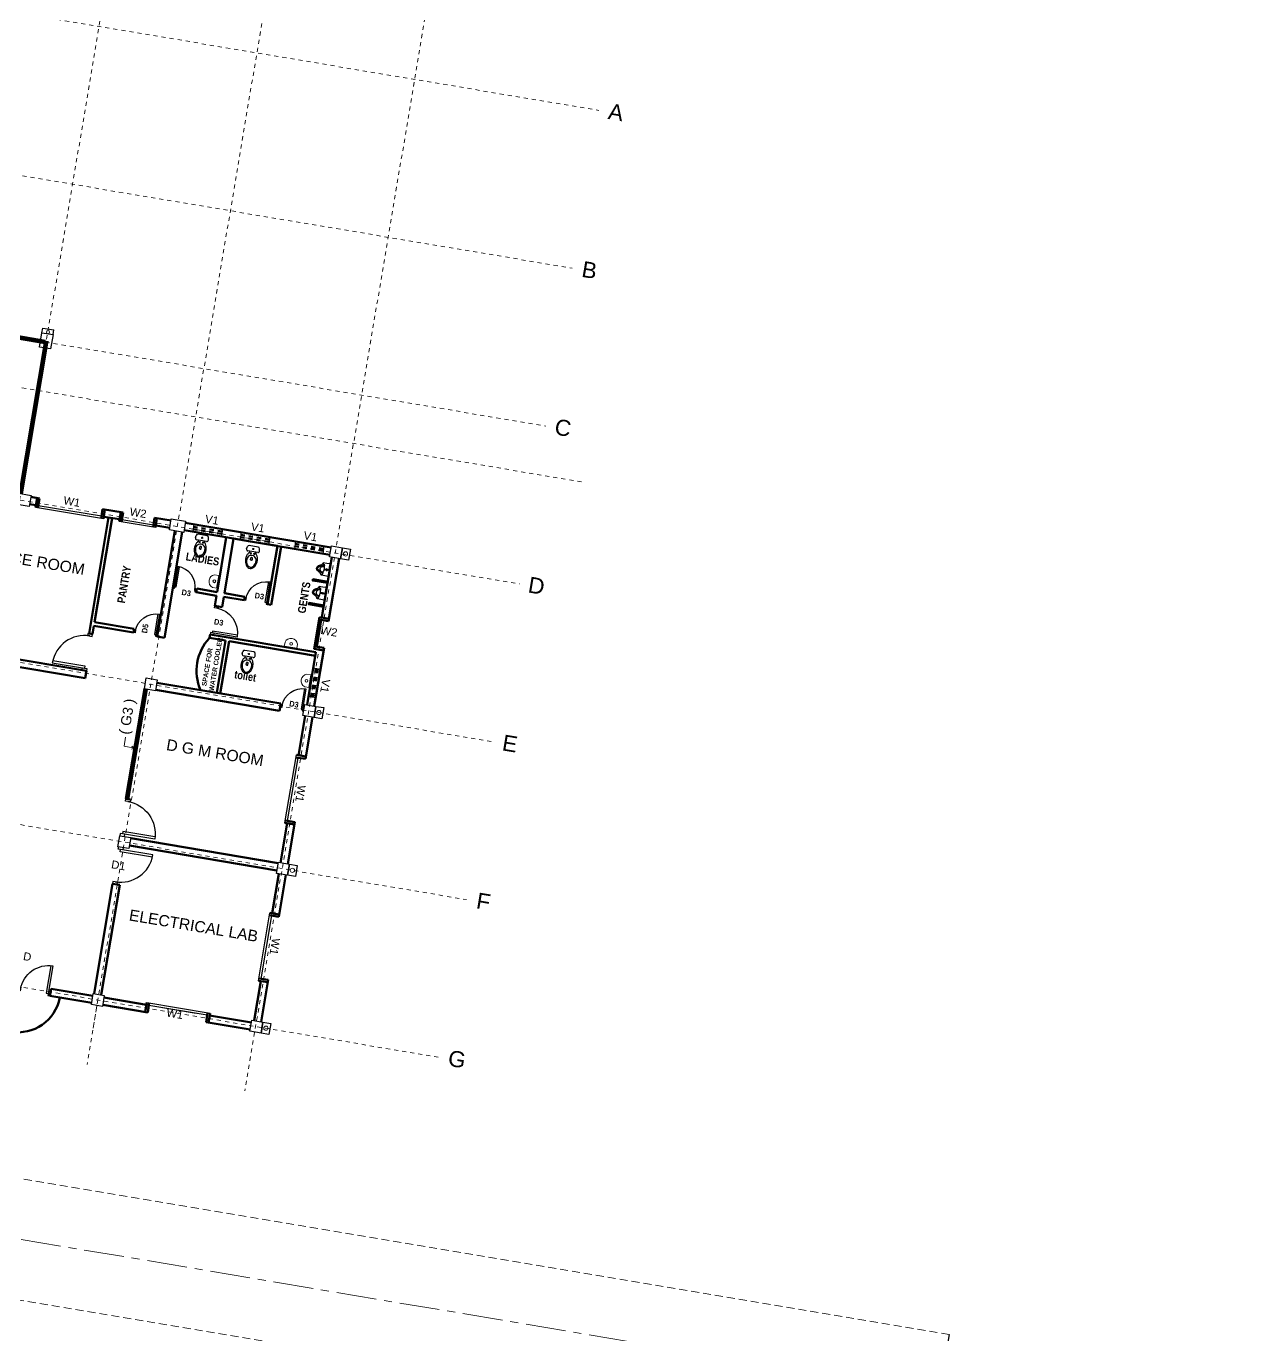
# Model space of a CAD drawing. Header units: feet. Extents: x 199174 to 214517, y 1645895 to 1656921.
# Drawn here: x 207650.24 to 207679.88, y 1653770 to 1653802.05 of the extents above; entities that cross this region are included whole.
import ezdxf

# ---------------------------------------------------------------- set-up
doc = ezdxf.new("R2010")
doc.units = ezdxf.units.FT
doc.header["$MEASUREMENT"] = 0
for name, pattern in [('ACAD_ISO04W100', [30, 24, -3, 0, -3]), ('CENTER', [2, 1.25, -0.25, 0.25, -0.25]), ('HIDDEN', [0.375, 0.25, -0.125])]:
    doc.linetypes.add(name, pattern=pattern)
doc.layers.add('400 KV SUB', color=7, linetype='Continuous', true_color=0xffffdb)
for name, color, linetype in [('DIM', 11, 'Continuous'), ('DW', 30, 'Continuous'), ('E-LAY-DIM', 7, 'Continuous'), ('FUR-F', 30, 'Continuous'), ('GLASS', 130, 'Continuous'), ('text', 7, 'Continuous'), ('TOILET', 7, 'Continuous')]:
    doc.layers.add(name, color=color, linetype=linetype)
for name, color, linetype, lineweight in [('E-LAY-CNTRL', 1, 'CENTER', 0), ('E-LAY-EXIST', 8, 'HIDDEN', 0), ('L00', 8, 'Continuous', 9), ('L09', 6, 'Continuous', 9), ('L25', 5, 'Continuous', 25), ('Wall', 6, 'Continuous', 70)]:
    doc.layers.add(name, color=color, linetype=linetype, lineweight=lineweight)
doc.styles.add('HAND', font='techb___.ttf')
doc.styles.get("Standard").update_dxf_attribs({"font": 'arial.ttf'})

# ---------------------------------------------------------------- blocks, each defined once
blk = doc.blocks.new('D80')
at = {"layer": 'DW', "linetype": 'Continuous'}
for p, q in [((50, 700), (50, 0)), ((100, 698), (100, 0)), ((100, 0), (50, 0))]:
    blk.add_line(p, q, dxfattribs=at)
for points in [[(0, 50), (50, 50), (50, -50), (0, -50)], [(800, 50), (750, 50), (750, -50), (800, -50)]]:
    blk.add_lwpolyline(points, dxfattribs=at)
at = {"layer": 'DW'}
blk.add_arc((50, 0), 700, 0, 90, dxfattribs=at)
blk = doc.blocks.new('WC')
at = {"layer": 'FUR-F'}
for p, q in [((0, 144), (0, -144)), ((118, 204), (43, 194)), ((59, 0), (116, 0)), ((88, 30), (88, -28)), ((175, 155), (175, -162)), ((188, 94), (175, 94)), ((202, 56), (259, 56)), ((231, 86), (231, 28)), ((360, 15), (360, 0)), ((360, -15), (360, 0)), ((429, 28), (373, 28)), ((442, 0), (442, 15)), ((442, 0), (442, -15)), ((118, -204), (43, -194)), ((188, -94), (175, -94)), ((204, -56), (257, -56)), ((231, -29), (231, -82)), ((429, -28), (373, -28))]:
    blk.add_line(p, q, dxfattribs=at)
for centre in [(88, 0), (231, 56), (231, -56)]:
    blk.add_circle(centre, 12.6, dxfattribs=at)
for centre, radius, start, end in [((50, 144), 50, 98.1301, 180), ((125, 155), 50, 0, 98.1301), ((188, 144), 50, 270, 315.691), ((372, -35), 206, 125.5377, 135.691), ((412, -91), 275, 106.4817, 125.5377), ((438, 0), 150, 90, 270), ((438, -179), 366, 90, 106.4817), ((373, 15), 12.5, 90, 180), ((429, 15), 12.5, 0, 90), ((438, -179), 366, 73.5183, 90), ((438, -179), 329, 73.5183, 90), ((463, -91), 237, 54.4623, 73.5183), ((463, -91), 275, 54.4623, 73.5183), ((503, -35), 169, 30.1094, 54.4623), ((503, -35), 206, 30.1094, 54.4623), ((564, 0), 98.5, 360, 30.1094), ((564, 0), 98.5, 329.8906, 360), ((564, 0), 136, 0, 30.1094), ((564, 0), 136, 329.8906, 0), ((50, -144), 50, 180, 261.8699), ((125, -155), 50, 261.8699, 360), ((188, -144), 50, 44.309, 90), ((372, 35), 206, 224.309, 234.4623), ((412, 91), 275, 234.4623, 253.5183), ((438, 179), 366, 253.5183, 270), ((373, -15), 12.5, 180, 270), ((429, -15), 12.5, 270, 0), ((438, 179), 366, 270, 286.4817), ((438, 179), 329, 270, 286.4817), ((463, 91), 237, 286.4817, 305.5377), ((463, 91), 275, 286.4817, 305.5377), ((503, 35), 169, 305.5377, 329.8906), ((503, 35), 206, 305.5377, 329.8906)]:
    blk.add_arc(centre, radius, start, end, dxfattribs=at)
blk = doc.blocks.new('URINAL')
at = {"layer": 'TOILET'}
for p, q in [((52936.9, -24867.2), (52936.9, -24867)), ((52936.9, -24867), (52938.5, -24867)), ((52938.5, -24867.2), (52936.9, -24867.2)), ((52937.3, -24869), (52937.3, -24867.2)), ((52937.3, -24872.8), (52937.3, -24870.6)), ((52938.1, -24869), (52938.1, -24867.2)), ((52938.1, -24872.8), (52938.1, -24870.6)), ((52938.5, -24867), (52938.5, -24867.2))]:
    blk.add_line(p, q, dxfattribs=at)
for points in [[(52930.1, -24864.4, 0.022168), (52930.8, -24864.2, 0.035928), (52931.1, -24864, 0.015962), (52932, -24863.5, 0.038464), (52932.3, -24863.3, 0.046411), (52932.9, -24862.7, 0.031715), (52933.5, -24861.7, 0.0259), (52933.9, -24860.9, -0.02468), (52934.3, -24860.1, -0.027117), (52934.8, -24859.2, -0.036964), (52935.3, -24858.7, -0.071022), (52935.7, -24858.4, -0.031957), (52936.7, -24857.9, -0.04853), (52937.1, -24857.8, -0.031099), (52937.7, -24857.7)], [(52932.1, -24866, 0.028114), (52933.1, -24865.2, 0.053656), (52933.5, -24864.6, 0.00764), (52934.4, -24863.2, 0.021456), (52934.7, -24862.7, 0.020394), (52935.1, -24861.7, -0.025325), (52935.5, -24860.9, -0.016526), (52935.7, -24860.4, -0.011962), (52936.1, -24859.9, -0.049323), (52936.4, -24859.5, -0.033116), (52936.9, -24859.1, -0.102356), (52937.2, -24858.9, -0.056761), (52937.7, -24858.9)], [(52945.2, -24864.4, -0.022168), (52944.6, -24864.2, -0.035928), (52944.3, -24864, -0.015962), (52943.4, -24863.5, -0.038464), (52943.1, -24863.3, -0.046411), (52942.5, -24862.7, -0.031715), (52941.9, -24861.7, -0.0259), (52941.5, -24860.9, 0.02468), (52941.1, -24860.1, 0.027117), (52940.5, -24859.2, 0.036964), (52940.1, -24858.7, 0.071022), (52939.7, -24858.4, 0.031957), (52938.7, -24857.9, 0.04853), (52938.3, -24857.8, 0.031099), (52937.7, -24857.7)], [(52943.3, -24866, -0.028114), (52942.3, -24865.2, -0.053656), (52941.9, -24864.6, -0.00764), (52941, -24863.2, -0.021456), (52940.7, -24862.7, -0.020394), (52940.2, -24861.7, 0.025325), (52939.9, -24860.9, 0.016526), (52939.6, -24860.4, 0.011962), (52939.3, -24859.9, 0.049323), (52939, -24859.5, 0.033116), (52938.5, -24859.1, 0.102356), (52938.2, -24858.9, 0.056761), (52937.7, -24858.9)], [(52937.7, -24872.8), (52933.9, -24872.8), (52930.1, -24872.8), (52930.1, -24868.8), (52930.1, -24864.4), (52930.9, -24864.4), (52931.7, -24864.4), (52931.7, -24865), (52931.7, -24865.6, 0.198912), (52931.8, -24865.8, 0.089166), (52932.1, -24866, 0.063837), (52932.6, -24866.2, 0.009927), (52935.5, -24866.6, 0.011077), (52936.4, -24866.7, 0.008194), (52937.7, -24866.8)], [(52937.7, -24872.8), (52941.5, -24872.8), (52945.2, -24872.8), (52945.2, -24868.8), (52945.2, -24864.4), (52944.4, -24864.4), (52943.7, -24864.4), (52943.7, -24865), (52943.7, -24865.6, -0.198912), (52943.6, -24865.8, -0.089166), (52943.3, -24866, -0.063837), (52942.8, -24866.2, -0.009927), (52939.9, -24866.6, -0.011077), (52938.9, -24866.7, -0.008194), (52937.7, -24866.8)]]:
    blk.add_lwpolyline(points, format="xyb", dxfattribs=at)
blk.add_circle((52937.7, -24869.8), 0.995, dxfattribs=at)
blk.add_arc((52937.7, -24865.4), 3.38, 341.9686, 198.0314, dxfattribs=at)
blk = doc.blocks.new('cr')
at = {"layer": 'DIM', "linetype": 'Continuous', "ltscale": 3}
blk.add_line((-1027260, 774626), (-1027260, 772956), dxfattribs=at)
at = {"layer": 'GLASS', "color": 4, "linetype": 'Continuous', "ltscale": 3}
for p, q in [((-1034501, 777631), (-1036651, 777631)), ((-1034576, 777701), (-1036576, 777701)), ((-1032854, 777631), (-1034004, 777631)), ((-1032929, 777701), (-1033929, 777701)), ((-1027332, 769206), (-1027332, 771356)), ((-1027262, 769281), (-1027262, 771281)), ((-1027332, 764206), (-1027332, 766356)), ((-1027332, 764206), (-1027332, 766356)), ((-1027262, 764281), (-1027262, 766281)), ((-1027262, 764281), (-1027262, 766281)), ((-1030657, 762956), (-1028657, 762956)), ((-1030582, 762886), (-1029082, 762886)), ((-1030582, 762886), (-1028732, 762886)), ((-1028732, 762656), (-1028732, 762886)), ((-1028732, 762656), (-1028732, 762886))]:
    blk.add_line(p, q, dxfattribs=at)
at = {"layer": 'GLASS', "color": 4, "linetype": 'Continuous', "ltscale": 100}
for p, q in [((-1031682, 777931), (-1031682, 777701)), ((-1030782, 777931), (-1030782, 777701)), ((-1030182, 777931), (-1030182, 777701)), ((-1029282, 777931), (-1029282, 777701)), ((-1028462, 777931), (-1028462, 777701)), ((-1027562, 777931), (-1027562, 777701)), ((-1027032, 774118), (-1027262, 774118)), ((-1027032, 773218), (-1027262, 773218))]:
    blk.add_line(p, q, dxfattribs=at)
at = {"layer": 'L00', "linetype": 'ACAD_ISO04W100', "ltscale": 3}
for p, q in [((-1037182, 796516), (-1037182, 767956)), ((-1032182, 796516), (-1032182, 760741)), ((-1027182, 796516), (-1027182, 760741)), ((-1060199, 792781), (-1021347, 792781)), ((-1060199, 787781), (-1021347, 787781)), ((-1051993, 782781), (-1021347, 782781)), ((-1019960, 781247), (-1048520, 781247)), ((-1042007, 777781), (-1021339, 777781)), ((-1042182, 772781), (-1021339, 772781)), ((-1037007, 767781), (-1021339, 767781)), ((-1042182, 762781), (-1021339, 762781)), ((-1042182, 762781), (-1021339, 762781)), ((-1032182, 762781), (-1032182, 761889))]:
    blk.add_line(p, q, dxfattribs=at)
at = {"layer": 'L09', "linetype": 'Continuous', "ltscale": 2}
for p, q in [((-1030645, 776484), (-1030783, 776484)), ((-1030655, 776484), (-1030655, 776087)), ((-1030643, 776484), (-1030643, 776087)), ((-1030643, 776087), (-1030781, 776087)), ((-1028266, 774637), (-1028266, 774775)), ((-1027869, 774637), (-1027869, 774775)), ((-1027869, 774649), (-1028266, 774649)), ((-1027869, 774637), (-1028266, 774637)), ((-1027290, 773898), (-1027428, 773898)), ((-1027300, 773897), (-1027300, 773500)), ((-1027288, 773897), (-1027288, 773500)), ((-1027288, 773500), (-1027426, 773500))]:
    blk.add_line(p, q, dxfattribs=at)
at = {"layer": 'L09', "linetype": 'Continuous', "ltscale": 3}
for p, q in [((-1032686, 770731), (-1032686, 771021)), ((-1032686, 770731), (-1032355, 770731)), ((-1032355, 770731), (-1032444, 770778)), ((-1032355, 770731), (-1032444, 770683))]:
    blk.add_line(p, q, dxfattribs=at)
at = {"layer": 'L09', "ltscale": 2}
for centre, radius in [((-1037176, 783098), 50.4), ((-1026857, 777806), 65.8), ((-1026857, 772781), 65.8), ((-1026857, 767781), 65.8), ((-1026857, 762781), 65.8), ((-1026857, 762781), 65.8)]:
    blk.add_circle(centre, radius, dxfattribs=at)
at = {"layer": 'L09', "linetype": 'Continuous', "ltscale": 2}
for centre in [(-1030759, 776283), (-1028070, 774753), (-1027404, 773696)]:
    blk.add_circle(centre, 43.9, dxfattribs=at)
for centre, radius, start, end in [((-1030717, 776285), 210, 108.4871, 251.5129), ((-1028068, 774712), 209, 17.7912, 161.6828), ((-1027362, 773699), 210, 108.4871, 251.5129)]:
    blk.add_arc(centre, radius, start, end, dxfattribs=at)
at = {"layer": 'L25', "ltscale": 2}
for p, q in [((-1037357, 783196), (-1037007, 783196)), ((-1037357, 783196), (-1037007, 783196)), ((-1037357, 783046), (-1037357, 783196)), ((-1037357, 783046), (-1037007, 783046)), ((-1037007, 783046), (-1037007, 783196))]:
    blk.add_line(p, q, dxfattribs=at)
for points in [[(-1037357, 783046), (-1037007, 783046), (-1037007, 782596), (-1037357, 782596)], [(-1037300, 777631), (-1037300, 777981), (-1036850, 777981), (-1036850, 777631)], [(-1031957, 777981), (-1031957, 777631), (-1032407, 777631), (-1032407, 777981)], [(-1027332, 777981), (-1026982, 777981), (-1026982, 777631), (-1027332, 777631)], [(-1026982, 777981), (-1026732, 777981), (-1026732, 777631), (-1026982, 777631)], [(-1032357, 772956), (-1032007, 772956), (-1032007, 772606), (-1032357, 772606)], [(-1027332, 772956), (-1026982, 772956), (-1026982, 772606), (-1027332, 772606)], [(-1026982, 772956), (-1026732, 772956), (-1026732, 772606), (-1026982, 772606)], [(-1032357, 767956), (-1032007, 767956), (-1032007, 767606), (-1032357, 767606)], [(-1026982, 767956), (-1026732, 767956), (-1026732, 767606), (-1026982, 767606)], [(-1032357, 762956), (-1032007, 762956), (-1032007, 762606), (-1032357, 762606)], [(-1032357, 762956), (-1032007, 762956), (-1032007, 762606), (-1032357, 762606)], [(-1027332, 762956), (-1026982, 762956), (-1026982, 762606), (-1027332, 762606)], [(-1027332, 762956), (-1026982, 762956), (-1026982, 762606), (-1027332, 762606)], [(-1026982, 762956), (-1026732, 762956), (-1026732, 762606), (-1026982, 762606)], [(-1026982, 762956), (-1026732, 762956), (-1026732, 762606), (-1026982, 762606)]]:
    blk.add_lwpolyline(points, close=True, dxfattribs=at)
blk.add_lwpolyline([(-1027332, 767606), (-1027332, 767956), (-1026982, 767956), (-1026982, 767606), (-1027332, 767606)], dxfattribs=at)
at = {"layer": 'Wall', "linetype": 'Continuous', "ltscale": 3}
for p, q in [((-1037220, 782819), (-1041926, 782819)), ((-1037220, 782744), (-1041926, 782744)), ((-1037220, 782819), (-1037220, 777981)), ((-1037145, 782819), (-1037145, 777981)), ((-1036850, 777931), (-1036576, 777931)), ((-1036850, 777701), (-1036651, 777701)), ((-1036651, 777931), (-1036651, 777631)), ((-1036576, 777931), (-1036576, 777631)), ((-1034576, 777931), (-1033929, 777931)), ((-1034576, 777931), (-1034576, 777631)), ((-1034501, 777931), (-1034501, 777631)), ((-1034501, 777701), (-1034004, 777701)), ((-1034004, 777931), (-1034004, 777631)), ((-1033929, 777931), (-1033929, 777631)), ((-1032929, 777931), (-1032929, 777631)), ((-1032929, 777931), (-1032407, 777931)), ((-1032854, 777931), (-1032854, 777631)), ((-1032854, 777701), (-1032407, 777701)), ((-1031957, 777931), (-1027332, 777931)), ((-1031957, 777701), (-1030077, 777701)), ((-1030617, 777631), (-1030617, 775966)), ((-1030387, 777701), (-1029847, 777701)), ((-1029847, 777701), (-1027332, 777701)), ((-1029847, 777701), (-1028997, 777701)), ((-1027262, 777631), (-1027262, 775871)), ((-1027032, 777631), (-1027032, 775646)), ((-1031257, 775966), (-1030617, 775966)), ((-1031257, 775966), (-1030617, 775966)), ((-1030387, 775966), (-1029742, 775966)), ((-1031257, 775851), (-1030617, 775851)), ((-1031257, 775851), (-1030617, 775851)), ((-1030617, 775851), (-1030617, 775527)), ((-1030387, 775851), (-1029742, 775851)), ((-1028997, 775851), (-1028882, 775851)), ((-1027030, 775721), (-1027330, 775721)), ((-1027330, 774721), (-1027330, 775721)), ((-1027030, 775646), (-1027330, 775646)), ((-1027030, 775646), (-1027330, 775646)), ((-1027262, 774796), (-1027262, 775646)), ((-1027030, 774796), (-1027330, 774796)), ((-1027030, 774721), (-1027330, 774721)), ((-1027030, 774796), (-1027032, 772956)), ((-1034237, 774401), (-1032982, 774401)), ((-1030615, 774626), (-1030615, 774511)), ((-1030110, 774511), (-1030110, 772861)), ((-1029995, 774511), (-1029995, 772861)), ((-1027260, 774626), (-1027260, 772956)), ((-1034237, 774286), (-1032982, 774286)), ((-1037007, 772861), (-1034237, 772861)), ((-1037007, 772631), (-1034237, 772631)), ((-1032357, 772606), (-1032357, 769124)), ((-1032282, 772606), (-1032282, 769124)), ((-1027262, 772606), (-1027262, 771356)), ((-1027032, 772606), (-1027032, 771281)), ((-1027032, 771356), (-1027332, 771356)), ((-1027032, 771281), (-1027332, 771281)), ((-1032211, 769124), (-1032357, 769124)), ((-1027032, 769281), (-1027332, 769281)), ((-1027032, 769206), (-1027332, 769206)), ((-1027262, 769206), (-1027262, 767956)), ((-1027032, 769281), (-1027032, 767956)), ((-1032007, 767931), (-1027332, 767931)), ((-1032007, 767701), (-1027332, 767701)), ((-1027262, 767606), (-1027262, 766356)), ((-1027262, 767606), (-1027262, 766356)), ((-1027032, 767606), (-1027032, 766281)), ((-1027032, 767606), (-1027032, 766281)), ((-1032332, 766439), (-1032332, 762956)), ((-1032332, 766439), (-1032102, 766439)), ((-1032102, 766439), (-1032102, 762956)), ((-1027032, 766356), (-1027332, 766356)), ((-1027032, 766356), (-1027332, 766356)), ((-1027032, 766281), (-1027332, 766281)), ((-1027032, 766281), (-1027332, 766281)), ((-1027032, 764281), (-1027332, 764281)), ((-1027032, 764281), (-1027332, 764281)), ((-1027032, 764206), (-1027332, 764206)), ((-1027032, 764206), (-1027332, 764206)), ((-1027262, 764206), (-1027262, 762956)), ((-1027262, 764206), (-1027262, 762956)), ((-1027032, 764281), (-1027032, 762956)), ((-1027032, 764281), (-1027032, 762956)), ((-1033680, 762886), (-1032357, 762886)), ((-1032007, 762886), (-1030657, 762886)), ((-1030657, 762656), (-1030657, 762956)), ((-1030582, 762656), (-1030582, 762956)), ((-1028732, 762656), (-1028732, 762956)), ((-1028657, 762656), (-1028657, 762956)), ((-1028657, 762886), (-1027332, 762886)), ((-1033680, 762656), (-1032357, 762656)), ((-1032007, 762656), (-1030582, 762656)), ((-1028732, 762656), (-1027332, 762656))]:
    blk.add_line(p, q, dxfattribs=at)
at = {"layer": 'Wall', "linetype": 'Continuous', "ltscale": 100}
for p, q in [((-1034352, 777701), (-1034352, 774028)), ((-1034237, 777701), (-1034237, 774401)), ((-1032237, 777631), (-1032237, 774286)), ((-1032007, 777631), (-1032007, 774286)), ((-1030617, 777701), (-1030617, 775966)), ((-1030387, 777701), (-1030387, 775966)), ((-1028997, 777701), (-1028997, 775851)), ((-1028882, 777701), (-1028882, 775966)), ((-1027262, 777631), (-1027262, 775721)), ((-1031257, 775966), (-1031257, 775851)), ((-1029742, 775966), (-1029742, 775851)), ((-1028882, 775966), (-1028882, 775851)), ((-1030387, 775851), (-1030387, 775527)), ((-1030387, 775527), (-1030617, 775527)), ((-1032982, 774401), (-1032982, 774286)), ((-1030615, 774626), (-1027260, 774626)), ((-1030615, 774511), (-1030110, 774511)), ((-1029995, 774511), (-1027260, 774511)), ((-1034383, 774028), (-1034237, 774028)), ((-1034237, 774286), (-1034237, 774028)), ((-1032007, 774286), (-1032237, 774286)), ((-1034237, 772861), (-1034237, 772631)), ((-1032007, 772861), (-1028077, 772861)), ((-1028077, 772861), (-1028077, 772631)), ((-1032007, 772631), (-1028077, 772631)), ((-1033680, 762656), (-1033680, 762886))]:
    blk.add_line(p, q, dxfattribs=at)
at = {"layer": 'Wall', "color": 4, "linetype": 'HIDDEN', "ltscale": 100}
for p, q in [((-1031681, 777851), (-1030782, 777851)), ((-1031681, 777781), (-1030782, 777781)), ((-1030181, 777851), (-1029282, 777851)), ((-1030181, 777781), (-1029282, 777781)), ((-1028461, 777851), (-1027562, 777851)), ((-1028461, 777781), (-1027562, 777781)), ((-1027182, 774117), (-1027182, 773218)), ((-1027112, 774117), (-1027112, 773218))]:
    blk.add_line(p, q, dxfattribs=at)
at = {"layer": 'Wall', "linetype": 'Continuous', "ltscale": 100, "const_width": 20}
for points in [[(-1041926, 782781), (-1037220, 782781)], [(-1037182, 777981), (-1037182, 782819)], [(-1032320, 769124), (-1032320, 772606)]]:
    blk.add_lwpolyline(points, dxfattribs=at)
at = {"layer": 'Wall', "linetype": 'Continuous', "ltscale": 100}
for points in [[(-1027262, 776857), (-1027731, 776857), (-1027731, 776816), (-1027262, 776816)], [(-1027262, 776107), (-1027731, 776107), (-1027731, 776066), (-1027262, 776066)]]:
    blk.add_lwpolyline(points, close=True, dxfattribs=at)
for centre, radius, start, end in [((-1029377, 773684), 1489, 146.2671, 213.5697), ((-1034707, 762691), 1341, 181.496, 358.504)]:
    blk.add_arc(centre, radius, start, end, dxfattribs=at)
at = {"layer": 'DW', "color": 1, "linetype": 'Continuous'}
for p, xscale, yscale, zscale, rotation in [((-1032007, 775898), 0.9309999999823049, 0.9309999999823049, 0.9309999999823049, 3.501805969323148e-08), ((-1028997, 775898), -0.9309999999823049, 0.9309999999823049, 0.9309999999999999, 3.501806844496969e-08), ((-1030556, 774626), -1.126509999972768, 1.126509999972768, 1.12651, 270.000000035018), ((-1032237, 774333), -0.9309999999823049, 0.9309999999823049, 0.9309999999999999, 3.501806844496969e-08), ((-1027332, 772793), -0.9309999999823049, 0.9309999999823049, 0.9309999999999999, 3.501806844496969e-08)]:
    blk.add_blockref('D80', p, dxfattribs=dict(at, xscale=xscale, yscale=yscale, zscale=zscale, rotation=rotation))
at = {"layer": 'FUR-F', "rotation": 270.000000035018}
for p in [(-1031361, 777645), (-1029726, 777565), (-1029320, 774310)]:
    blk.add_blockref('WC', p, dxfattribs=at)
at = {"layer": 'Wall', "linetype": 'Continuous'}
for p, xscale, yscale, zscale, rotation in [((-1681327, 2169253), -26.29573170805816, 26.29573170724325, 26.29573170740418, 90.00000003501808), ((-1681327, -615564), 26.29573170805816, 26.29573170805816, 26.29573170805816, 90.00000003501805)]:
    blk.add_blockref('URINAL', p, dxfattribs=dict(at, xscale=xscale, yscale=yscale, zscale=zscale, rotation=rotation))
at = {"layer": 'Wall', "linetype": 'Continuous', "ltscale": 100}
for p, xscale, yscale, zscale, rotation in [((-1034309, 772860), 1.459163160005119, 1.459163160005119, 1.459163160005119, 90.00000003501805), ((-1032284, 767956), -1.459163160005119, 1.459163160005119, 1.45916316, 270.000000035018), ((-1032259, 767606), 1.459163160005119, 1.459163160005119, 1.459163160005119, 270.000000035018), ((-1033680, 762719), -1.254144695092691, 1.254144695063587, 1.254144695084518, 3.501806844496969e-08)]:
    blk.add_blockref('D80', p, dxfattribs=dict(at, xscale=xscale, yscale=yscale, zscale=zscale, rotation=rotation))
at = {"layer": 'text', "linetype": 'ACAD_ISO04W100', "ltscale": 3, "attachment_point": 5}
for s, insert, char_height, rotation in [('A', (-1020807, 792814), 500, 0), ('B', (-1020807, 787814), 500, 0), ('C', (-1020807, 782814), 500, 0), ('{\\fArial|b0|i0|c0|p34;W1}', (-1035559, 777999), 250, 0), ('{\\fArial|b0|i0|c0|p34;W2}', (-1033461, 777999), 250, 0), ('{\\fArial|b0|i0|c0|p34;V1}', (-1031150, 778164), 250, 0), ('{\\fArial|b0|i0|c0|p34;V1}', (-1031150, 778164), 250, 0), ('{\\fArial|b0|i0|c0|p34;V1}', (-1029696, 778164), 250, 0), ('{\\fArial|b0|i0|c0|p34;V1}', (-1028028, 778164), 250, 0), ('{\\fArial|b0|i0|c0|p34;V1}', (-1028028, 778164), 250, 0), ('D', (-1020807, 777814), 500, 0), ('{\\fArial|b0|i0|c0|p34;CONFERENCE ROOM}', (-1037356, 775970), 350, 0), ('{\\fArial|b0|i0|c0|p34;W2}', (-1026964, 775332), 250, 0), ('{\\fArial|b0|i0|c0|p34;V1}', (-1026800, 773632), 250, 270), ('E', (-1020807, 772814), 500, 0), ('{\\fArial|b0|i0|c0|p34;D G M ROOM}', (-1029851, 771007), 350, 0), ('{\\fArial|b0|i0|c0|p34;W1}', (-1027004, 770189), 250, 270), ('F', (-1020807, 767814), 500, 0), ('{\\fArial|b0|i0|c0|p34;D1}', (-1032244, 767036), 250, 0), ('{\\fArial|b0|i0|c0|p34;ELECTRICAL LAB}', (-1029615, 765565), 350, 0), ('{\\fArial|b0|i0|c0|p34;W1}', (-1027004, 765343), 250, 270), ('{\\fArial|b0|i0|c0|p34;D}', (-1034580, 763752), 250, 0), ('{\\fArial|b0|i0|c0|p34;W1}', (-1029736, 762752), 250, 0), ('G', (-1020807, 762814), 500, 0)]:
    blk.add_mtext(s, dxfattribs=dict(at, insert=insert, char_height=char_height, rotation=rotation))
at = {"layer": 'text', "linetype": 'Continuous', "ltscale": 11.811024, "attachment_point": 1, "style": 'HAND'}
for s, insert, char_height, rotation in [('LADIES', (-1031761, 777031), 250, 0), ('GENTS', (-1028034, 775752), 250, 90), ('PANTRY', (-1033650, 775130), 250, 90), ('D3', (-1029440, 776149, 1230), 175, 0), ('D3', (-1031710, 775869, 1230), 175, 0), ('D3', (-1030558, 775131, 1230), 175, 0), ('D5', (-1032738, 774323, 1230), 175, 90), ('  SPACE FOR \\PWATER COOLER', (-1030611, 772889), 150, 90), ('toilet', (-1029656, 773650), 250, 0), ('D3', (-1027814, 772996, 1230), 175, 0), ('\\P{\\fArial|b0|i0|c0|p34;      \\H1.571x;     \\H0.9093x; \\H1.26x;( G3 )}', (-1033204, 770065), 175, 90)]:
    blk.add_mtext(s, dxfattribs=dict(at, insert=insert, char_height=char_height, rotation=rotation))
blk = doc.blocks.new('400kv')
at = {"layer": 'E-LAY-CNTRL'}
blk.add_line((43.658, -21.724, -0.311), (98.815, 222.115, -0.311), dxfattribs=at)
at = {"layer": 'E-LAY-DIM', "lineweight": -2}
blk.add_line((86.558, 159.43, -0.398), (82.901, 160.257, -0.398), dxfattribs=at)
at = {"layer": 'E-LAY-EXIST'}
for p, q in [((82.901, 160.257, -0.398), (95.541, 216.14, -0.311)), ((86.558, 159.43, -0.398), (94.951, 196.532, -0.182))]:
    blk.add_line(p, q, dxfattribs=at)
at = {"layer": 'E-LAY-DIM', "lineweight": -2, "xscale": 0.0009999999398089005, "yscale": 0.0009999999398089005, "zscale": 0.0009999999398089005, "rotation": 257.2539829661908}
blk.add_blockref('cr', (-873.232, -653.045, -0.311), dxfattribs=at)

msp = doc.modelspace()

# ---------------------------------------------------------------- block references
at = {"layer": '400 KV SUB', "lineweight": -2, "xscale": 0.7840800000301468, "yscale": 0.7840800000301468, "zscale": 0.7840800000301468, "rotation": 93.2111979021931}
msp.add_blockref('400kv', (207801.472, 1653709.246, 0.244), dxfattribs=at)

doc.saveas('drawing.dxf')
